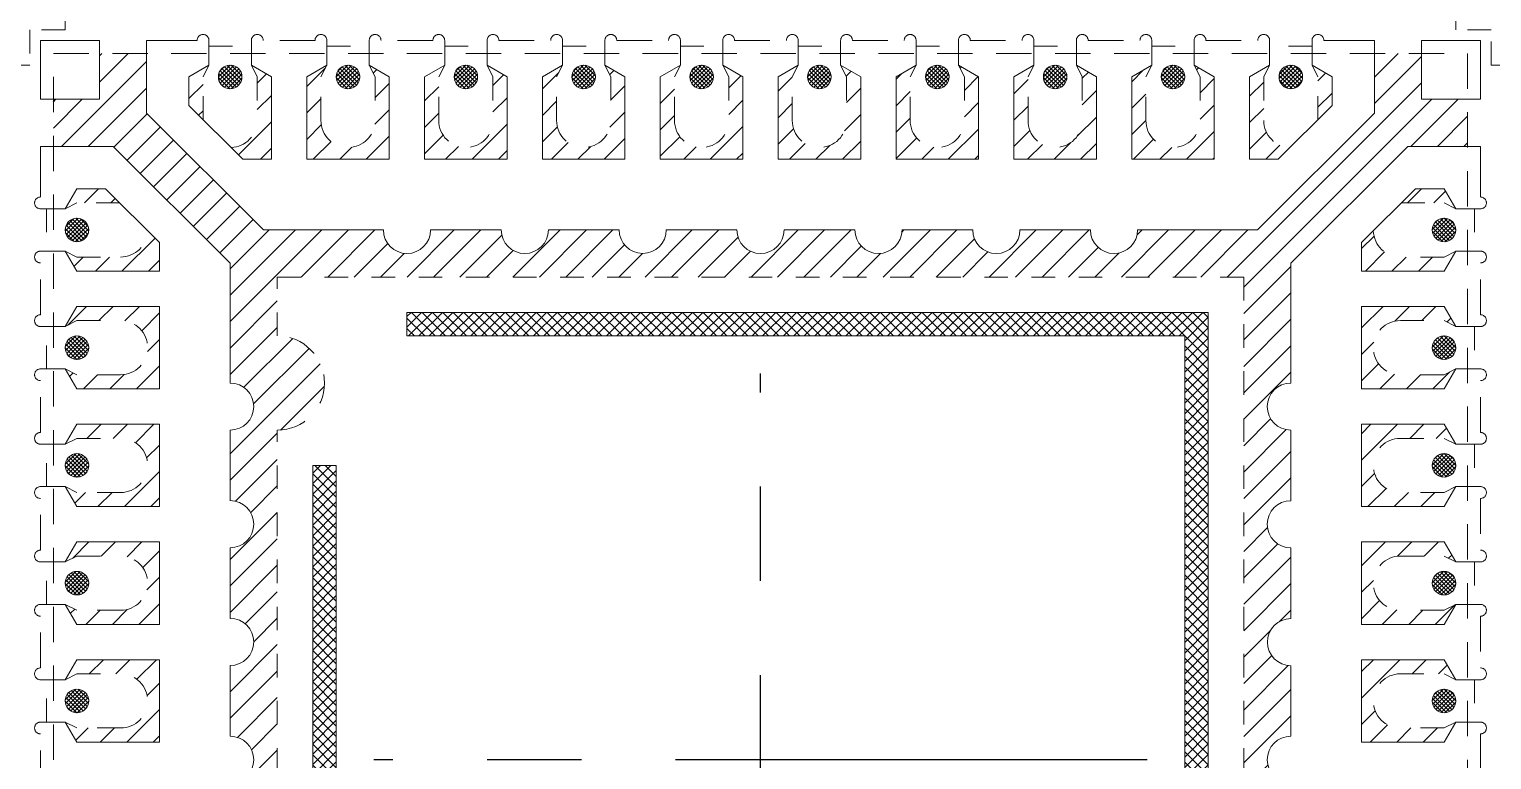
# Model space of a CAD drawing. Header units: millimetres. Extents: x 586 to 984, y 385 to 645.
# Drawn here: x 667.08 to 673.28, y 540.94 to 544.04 of the extents above; entities that cross this region are included whole.
import ezdxf

# ---------------------------------------------------------------- set-up
doc = ezdxf.new("R2010")
doc.units = ezdxf.units.MM
for name, pattern in [('CENTER', [2, 1.25, -0.25, 0.25, -0.25]), ('DASHED', [0.75, 0.5, -0.25]), ('HIDDEN', [0.375, 0.25, -0.125])]:
    doc.linetypes.add(name, pattern=pattern)
for name, color, linetype in [('1D', 4, 'Continuous'), ('2', 7, 'Continuous'), ('2D', 4, 'Continuous'), ('center', 1, 'Continuous'), ('etch', 4, 'Continuous'), ('LFBOT', 4, 'Continuous'), ('PKG', 2, 'Continuous'), ('top ETCH', 6, 'Continuous')]:
    doc.layers.add(name, color=color, linetype=linetype)
pattern_1 = [(45, (13.052096, 3.31766), (-0.0561266, 0.0561266), [])]
pattern_2 = [(45, (-1.063589, 17.218427), (-0.008838834, 0.008838835), []), (135, (-1.063589, 17.218427), (-0.008838835, -0.008838834), [])]

# ---------------------------------------------------------------- blocks, each defined once
blk = doc.blocks.new('*U130')
at = {"layer": 'etch', "ltscale": 0.05}
h = blk.add_hatch(dxfattribs=at)
h.set_pattern_fill('ANSI31', color=256, scale=0.025, style=0)
h.set_pattern_definition(pattern_1)
h.paths.add_polyline_path([(-3, 2.805), (-2.805, 2.805), (-2.805, 3), (-2.605, 3), (-2.605, 2.7464), (-2.1086, 2.25), (-1.6, 2.25, 1), (-1.4, 2.25), (-1.1, 2.25, 1), (-0.9, 2.25), (-0.5996, 2.25, 0.996506), (-0.3997, 2.25), (-0.1, 2.25, 1), (0.1, 2.25), (0.4004, 2.25, 1), (0.6003, 2.25), (0.9004, 2.25, 1), (1.1003, 2.25), (1.4, 2.25, 1), (1.6, 2.25), (2.1086, 2.25), (2.605, 2.7464), (2.605, 3), (2.805, 3), (2.805, 2.805), (3, 2.805), (3, 2.605), (2.7464, 2.605), (2.25, 2.1086), (2.25, 1.6, 1), (2.25, 1.4), (2.25, 1.1, 1), (2.25, 0.9), (2.25, 0.5996, 0.996506), (2.25, 0.3996), (2.25, 0.1, 1), (2.25, -0.1), (2.25, -0.4004, 1), (2.25, -0.6004), (2.25, -0.9004, 1), (2.25, -1.1004), (2.25, -1.4, 1), (2.25, -1.6), (2.25, -2.1086), (2.7464, -2.605), (3, -2.605), (3, -2.805), (2.805, -2.805), (2.805, -3), (2.605, -3), (2.605, -2.7464), (2.1086, -2.25), (1.6, -2.25, 1), (1.4, -2.25), (1.1, -2.25, 1), (0.9, -2.25), (0.5996, -2.25, 0.996506), (0.3996, -2.25), (0.1, -2.25, 1), (-0.1, -2.25), (-0.4004, -2.25, 1), (-0.6004, -2.25), (-0.9004, -2.25, 1), (-1.1004, -2.25), (-1.4, -2.25, 1), (-1.6, -2.25), (-2.1086, -2.25), (-2.605, -2.7464), (-2.605, -3), (-2.805, -3), (-2.805, -2.805), (-3, -2.805), (-3, -2.605), (-2.7464, -2.605), (-2.25, -2.1086), (-2.25, -1.6, 1), (-2.25, -1.4), (-2.25, -1.1, 1), (-2.25, -0.9), (-2.25, -0.6, 1), (-2.25, -0.3997), (-2.25, -0.1, 1), (-2.25, 0.1), (-2.25, 0.4004, 1), (-2.25, 0.6003), (-2.25, 0.9004, 1), (-2.25, 1.1003), (-2.25, 1.4, 1), (-2.25, 1.6), (-2.25, 2.1086), (-2.7464, 2.605), (-3, 2.605)])
h.paths.add_polyline_path([(-2.05, -2.05), (-2.05, 1.4, 1), (-2.05, 1.8), (-2.05, 2.05), (2.05, 2.05), (2.05, -2.05)], flags=16)
h = blk.add_hatch(dxfattribs=at)
h.set_pattern_fill('ANSI31', color=256, scale=0.025, style=0)
h.set_pattern_definition(pattern_1)
h.paths.add_polyline_path([(1.84, 2.95), (1.925, 2.9), (1.925, 2.5503), (1.9246, 2.55), (1.5753, 2.55), (1.575, 2.5503), (1.575, 2.9), (1.66, 2.95), (1.635, 2.9), (1.635, 2.715, 1), (1.865, 2.715), (1.865, 2.9)])
h.paths.add_polyline_path([(0.84, 2.95), (0.925, 2.9), (0.925, 2.5503), (0.9246, 2.55), (0.5753, 2.55), (0.575, 2.5503), (0.575, 2.9), (0.66, 2.95), (0.635, 2.9), (0.635, 2.715, 1), (0.865, 2.715), (0.865, 2.9)])
h.paths.add_polyline_path([(-0.66, 2.95), (-0.575, 2.9), (-0.575, 2.5503), (-0.5754, 2.55), (-0.9247, 2.55), (-0.925, 2.5503), (-0.925, 2.9), (-0.84, 2.95), (-0.865, 2.9), (-0.865, 2.715, 1), (-0.635, 2.715), (-0.635, 2.9)])
h.paths.add_polyline_path([(-1.66, 2.95), (-1.575, 2.9), (-1.575, 2.5503), (-1.5754, 2.55), (-1.9247, 2.55), (-1.925, 2.5503), (-1.925, 2.9), (-1.84, 2.95), (-1.865, 2.9), (-1.865, 2.715, 1), (-1.635, 2.715), (-1.635, 2.9)])
h.paths.add_polyline_path([(1.34, 2.95), (1.425, 2.9), (1.425, 2.5503), (1.4246, 2.55), (1.0753, 2.55), (1.075, 2.5503), (1.075, 2.9), (1.16, 2.95), (1.135, 2.9), (1.135, 2.715, 1), (1.365, 2.715), (1.365, 2.9)])
h.paths.add_polyline_path([(0.34, 2.95), (0.425, 2.9), (0.425, 2.5503), (0.4246, 2.55), (0.0753, 2.55), (0.075, 2.5503), (0.075, 2.9), (0.16, 2.95), (0.135, 2.9), (0.135, 2.715, 1), (0.365, 2.715), (0.365, 2.9)])
h.paths.add_polyline_path([(-0.16, 2.95), (-0.075, 2.9), (-0.075, 2.5503), (-0.0754, 2.55), (-0.4247, 2.55), (-0.425, 2.5503), (-0.425, 2.9), (-0.34, 2.95), (-0.365, 2.9), (-0.365, 2.715, 1), (-0.135, 2.715), (-0.135, 2.9)])
h.paths.add_polyline_path([(-1.16, 2.95), (-1.075, 2.9), (-1.075, 2.5503), (-1.0754, 2.55), (-1.4247, 2.55), (-1.425, 2.5503), (-1.425, 2.9), (-1.34, 2.95), (-1.365, 2.9), (-1.365, 2.715, 1), (-1.135, 2.715), (-1.135, 2.9)])
h.paths.add_polyline_path([(2.16, 2.95), (2.135, 2.9), (2.135, 2.715, 0.405326), (2.2465, 2.6001), (2.1964, 2.55), (2.0753, 2.55), (2.075, 2.5503), (2.075, 2.9)])
h.paths.add_polyline_path([(-2.16, 2.95), (-2.075, 2.9), (-2.075, 2.5503), (-2.0753, 2.55), (-2.1964, 2.55), (-2.2465, 2.6001, 0.405326), (-2.135, 2.715), (-2.135, 2.9)])
h.paths.add_polyline_path([(2.34, 2.95), (2.425, 2.9), (2.425, 2.7786), (2.365, 2.7186), (2.365, 2.9)])
h.paths.add_polyline_path([(-2.34, 2.95), (-2.365, 2.9), (-2.365, 2.7186), (-2.425, 2.7786), (-2.425, 2.9)])
h = blk.add_hatch(dxfattribs=at)
h.set_pattern_fill('ANSI31', color=256, scale=0.025, style=0)
h.set_pattern_definition(pattern_1)
h.paths.add_polyline_path([(-2.95, 1.84), (-2.9, 1.925), (-2.5503, 1.925), (-2.55, 1.9246), (-2.55, 1.5753), (-2.5503, 1.575), (-2.9, 1.575), (-2.95, 1.66), (-2.9, 1.635), (-2.715, 1.635, 1), (-2.715, 1.865), (-2.9, 1.865)])
h.paths.add_polyline_path([(-2.95, 0.84), (-2.9, 0.925), (-2.5503, 0.925), (-2.55, 0.9246), (-2.55, 0.5753), (-2.5503, 0.575), (-2.9, 0.575), (-2.95, 0.66), (-2.9, 0.635), (-2.715, 0.635, 1), (-2.715, 0.865), (-2.9, 0.865)])
h.paths.add_polyline_path([(-2.95, -0.66), (-2.9, -0.575), (-2.5503, -0.575), (-2.55, -0.5754), (-2.55, -0.9247), (-2.5503, -0.925), (-2.9, -0.925), (-2.95, -0.84), (-2.9, -0.865), (-2.715, -0.865, 1), (-2.715, -0.635), (-2.9, -0.635)])
h.paths.add_polyline_path([(-2.95, -1.66), (-2.9, -1.575), (-2.5503, -1.575), (-2.55, -1.5754), (-2.55, -1.9247), (-2.5503, -1.925), (-2.9, -1.925), (-2.95, -1.84), (-2.9, -1.865), (-2.715, -1.865, 1), (-2.715, -1.635), (-2.9, -1.635)])
h.paths.add_polyline_path([(-2.95, 1.34), (-2.9, 1.425), (-2.5503, 1.425), (-2.55, 1.4246), (-2.55, 1.0753), (-2.5503, 1.075), (-2.9, 1.075), (-2.95, 1.16), (-2.9, 1.135), (-2.715, 1.135, 1), (-2.715, 1.365), (-2.9, 1.365)])
h.paths.add_polyline_path([(-2.95, 0.34), (-2.9, 0.425), (-2.5503, 0.425), (-2.55, 0.4246), (-2.55, 0.0753), (-2.5503, 0.075), (-2.9, 0.075), (-2.95, 0.16), (-2.9, 0.135), (-2.715, 0.135, 1), (-2.715, 0.365), (-2.9, 0.365)])
h.paths.add_polyline_path([(-2.95, -0.16), (-2.9, -0.075), (-2.5503, -0.075), (-2.55, -0.0754), (-2.55, -0.4247), (-2.5503, -0.425), (-2.9, -0.425), (-2.95, -0.34), (-2.9, -0.365), (-2.715, -0.365, 1), (-2.715, -0.135), (-2.9, -0.135)])
h.paths.add_polyline_path([(-2.95, -1.16), (-2.9, -1.075), (-2.5503, -1.075), (-2.55, -1.0754), (-2.55, -1.4247), (-2.5503, -1.425), (-2.9, -1.425), (-2.95, -1.34), (-2.9, -1.365), (-2.715, -1.365, 1), (-2.715, -1.135), (-2.9, -1.135)])
h.paths.add_polyline_path([(-2.95, 2.16), (-2.9, 2.135), (-2.715, 2.135, 0.405326), (-2.6001, 2.2465), (-2.55, 2.1964), (-2.55, 2.0753), (-2.5503, 2.075), (-2.9, 2.075)])
h.paths.add_polyline_path([(-2.95, -2.16), (-2.9, -2.075), (-2.5503, -2.075), (-2.55, -2.0753), (-2.55, -2.1964), (-2.6001, -2.2465, 0.405326), (-2.715, -2.135), (-2.9, -2.135)])
h.paths.add_polyline_path([(-2.95, 2.34), (-2.9, 2.425), (-2.7786, 2.425), (-2.7186, 2.365), (-2.9, 2.365)])
h.paths.add_polyline_path([(-2.95, -2.34), (-2.9, -2.365), (-2.7186, -2.365), (-2.7786, -2.425), (-2.9, -2.425)])
h = blk.add_hatch(dxfattribs=at)
h.set_pattern_fill('ANSI31', color=256, scale=0.025, style=0)
h.set_pattern_definition(pattern_1)
h.paths.add_polyline_path([(2.95, -1.84), (2.9, -1.925), (2.5503, -1.925), (2.55, -1.9247), (2.55, -1.5754), (2.5503, -1.575), (2.9, -1.575), (2.95, -1.66), (2.9, -1.635), (2.715, -1.635, 1), (2.715, -1.865), (2.9, -1.865)])
h.paths.add_polyline_path([(2.95, -0.84), (2.9, -0.925), (2.5503, -0.925), (2.55, -0.9247), (2.55, -0.5754), (2.5503, -0.575), (2.9, -0.575), (2.95, -0.66), (2.9, -0.635), (2.715, -0.635, 1), (2.715, -0.865), (2.9, -0.865)])
h.paths.add_polyline_path([(2.95, 0.66), (2.9, 0.575), (2.5503, 0.575), (2.55, 0.5753), (2.55, 0.9246), (2.5503, 0.925), (2.9, 0.925), (2.95, 0.84), (2.9, 0.865), (2.715, 0.865, 1), (2.715, 0.635), (2.9, 0.635)])
h.paths.add_polyline_path([(2.95, 1.66), (2.9, 1.575), (2.5503, 1.575), (2.55, 1.5753), (2.55, 1.9246), (2.5503, 1.925), (2.9, 1.925), (2.95, 1.84), (2.9, 1.865), (2.715, 1.865, 1), (2.715, 1.635), (2.9, 1.635)])
h.paths.add_polyline_path([(2.95, -1.34), (2.9, -1.425), (2.5503, -1.425), (2.55, -1.4247), (2.55, -1.0754), (2.5503, -1.075), (2.9, -1.075), (2.95, -1.16), (2.9, -1.135), (2.715, -1.135, 1), (2.715, -1.365), (2.9, -1.365)])
h.paths.add_polyline_path([(2.95, -0.34), (2.9, -0.425), (2.5503, -0.425), (2.55, -0.4247), (2.55, -0.0754), (2.5503, -0.075), (2.9, -0.075), (2.95, -0.16), (2.9, -0.135), (2.715, -0.135, 1), (2.715, -0.365), (2.9, -0.365)])
h.paths.add_polyline_path([(2.95, 0.16), (2.9, 0.075), (2.5503, 0.075), (2.55, 0.0753), (2.55, 0.4246), (2.5503, 0.425), (2.9, 0.425), (2.95, 0.34), (2.9, 0.365), (2.715, 0.365, 1), (2.715, 0.135), (2.9, 0.135)])
h.paths.add_polyline_path([(2.95, 1.16), (2.9, 1.075), (2.5503, 1.075), (2.55, 1.0753), (2.55, 1.4246), (2.5503, 1.425), (2.9, 1.425), (2.95, 1.34), (2.9, 1.365), (2.715, 1.365, 1), (2.715, 1.135), (2.9, 1.135)])
h.paths.add_polyline_path([(2.95, -2.16), (2.9, -2.135), (2.715, -2.135, 0.405326), (2.6001, -2.2465), (2.55, -2.1964), (2.55, -2.0753), (2.5503, -2.075), (2.9, -2.075)])
h.paths.add_polyline_path([(2.95, 2.16), (2.9, 2.075), (2.5503, 2.075), (2.55, 2.0753), (2.55, 2.1964), (2.6001, 2.2465, 0.405326), (2.715, 2.135), (2.9, 2.135)])
h.paths.add_polyline_path([(2.95, -2.34), (2.9, -2.425), (2.7786, -2.425), (2.7186, -2.365), (2.9, -2.365)])
h.paths.add_polyline_path([(2.95, 2.34), (2.9, 2.365), (2.7186, 2.365), (2.7786, 2.425), (2.9, 2.425)])
at = {"layer": 'top ETCH'}
h = blk.add_hatch(dxfattribs=at)
h.set_pattern_fill('ANSI37', color=256, scale=0.1, angle=360, style=0)
h.set_pattern_definition(pattern_2)
h.paths.add_polyline_path([(-2.25, 2.85, 1), (-2.25, 2.95, 1)])
h = blk.add_hatch(dxfattribs=at)
h.set_pattern_fill('ANSI37', color=256, scale=0.1, angle=360, style=0)
h.set_pattern_definition([(45, (-0.563589, 17.218427), (-0.008838834, 0.008838835), []), (135, (-0.563589, 17.218427), (-0.008838835, -0.008838834), [])])
h.paths.add_polyline_path([(-1.75, 2.85, 1), (-1.75, 2.95, 1)])
h = blk.add_hatch(dxfattribs=at)
h.set_pattern_fill('ANSI37', color=256, scale=0.1, angle=360, style=0)
h.set_pattern_definition([(45, (-0.063589, 17.218427), (-0.008838834, 0.008838835), []), (135, (-0.063589, 17.218427), (-0.008838835, -0.008838834), [])])
h.paths.add_polyline_path([(-1.25, 2.85, 1), (-1.25, 2.95, 1)])
h = blk.add_hatch(dxfattribs=at)
h.set_pattern_fill('ANSI37', color=256, scale=0.1, angle=360, style=0)
h.set_pattern_definition([(45, (0.436411, 17.218427), (-0.008838834, 0.008838835), []), (135, (0.436411, 17.218427), (-0.008838835, -0.008838834), [])])
h.paths.add_polyline_path([(-0.75, 2.85, 1), (-0.75, 2.95, 1)])
h = blk.add_hatch(dxfattribs=at)
h.set_pattern_fill('ANSI37', color=256, scale=0.1, angle=360, style=0)
h.set_pattern_definition([(45, (0.936411, 17.218427), (-0.008838834, 0.008838835), []), (135, (0.936411, 17.218427), (-0.008838835, -0.008838834), [])])
h.paths.add_polyline_path([(-0.25, 2.85, 1), (-0.25, 2.95, 1)])
h = blk.add_hatch(dxfattribs=at)
h.set_pattern_fill('ANSI37', color=256, scale=0.1, angle=360, style=0)
h.set_pattern_definition([(45, (1.436411, 17.218427), (-0.008838834, 0.008838835), []), (135, (1.436411, 17.218427), (-0.008838835, -0.008838834), [])])
h.paths.add_polyline_path([(0.25, 2.85, 1), (0.25, 2.95, 1)])
h = blk.add_hatch(dxfattribs=at)
h.set_pattern_fill('ANSI37', color=256, scale=0.1, angle=360, style=0)
h.set_pattern_definition([(45, (1.936411, 17.218427), (-0.008838834, 0.008838835), []), (135, (1.936411, 17.218427), (-0.008838835, -0.008838834), [])])
h.paths.add_polyline_path([(0.75, 2.85, 1), (0.75, 2.95, 1)])
h = blk.add_hatch(dxfattribs=at)
h.set_pattern_fill('ANSI37', color=256, scale=0.1, angle=360, style=0)
h.set_pattern_definition([(45, (2.436411, 17.218427), (-0.008838834, 0.008838835), []), (135, (2.436411, 17.218427), (-0.008838835, -0.008838834), [])])
h.paths.add_polyline_path([(1.25, 2.85, 1), (1.25, 2.95, 1)])
h = blk.add_hatch(dxfattribs=at)
h.set_pattern_fill('ANSI37', color=256, scale=0.1, angle=360, style=0)
h.set_pattern_definition([(45, (2.936411, 17.218427), (-0.008838834, 0.008838835), []), (135, (2.936411, 17.218427), (-0.008838835, -0.008838834), [])])
h.paths.add_polyline_path([(1.75, 2.85, 1), (1.75, 2.95, 1)])
h = blk.add_hatch(dxfattribs=at)
h.set_pattern_fill('ANSI37', color=256, scale=0.1, angle=180, style=0)
h.set_pattern_definition(pattern_2)
h.paths.add_polyline_path([(2.25, 2.85, -1), (2.25, 2.95, -1)])
h = blk.add_hatch(dxfattribs=at)
h.set_pattern_fill('ANSI37', color=256, scale=0.1, angle=270, style=0)
h.set_pattern_definition([(135, (-17.218427, -1.063589), (-0.008838835, -0.008838834), []), (225, (-17.218427, -1.063589), (0.008838834, -0.008838835), [])])
h.paths.add_polyline_path([(-2.85, 2.25, -1), (-2.95, 2.25, -1)])
h = blk.add_hatch(dxfattribs=at)
h.set_pattern_fill('ANSI37', color=256, scale=0.1, angle=270, style=0)
h.set_pattern_definition([(315, (17.218427, 1.063589), (0.008838835, 0.008838834), []), (45, (17.218427, 1.063589), (-0.008838834, 0.008838835), [])])
h.paths.add_polyline_path([(2.85, 2.25, 1), (2.95, 2.25, 1)])
h = blk.add_hatch(dxfattribs=at)
h.set_pattern_fill('ANSI37', color=256, scale=0.25, angle=90, style=0)
h.set_pattern_definition([(135, (-17.218427, -0.772668), (-0.022097087, -0.022097087), []), (225, (-17.218427, -0.772668), (0.022097087, -0.022097087), [])])
h.paths.add_polyline_path([(-1.9, -1.9), (-1.9, 1.2502), (-1.8, 1.2502), (-1.8, -1.8), (1.8, -1.8), (1.8, 1.8), (-1.5, 1.8), (-1.5, 1.9), (1.9, 1.9), (1.9, -1.9)])
h = blk.add_hatch(dxfattribs=at)
h.set_pattern_fill('ANSI37', color=256, scale=0.1, angle=90, style=0)
h.set_pattern_definition([(135, (-17.218427, 2.936411), (-0.008838835, -0.008838834), []), (225, (-17.218427, 2.936411), (0.008838834, -0.008838835), [])])
h.paths.add_polyline_path([(-2.85, 1.75, 1), (-2.95, 1.75, 1)])
h = blk.add_hatch(dxfattribs=at)
h.set_pattern_fill('ANSI37', color=256, scale=0.1, angle=270, style=0)
h.set_pattern_definition([(315, (17.218427, 0.563589), (0.008838835, 0.008838834), []), (45, (17.218427, 0.563589), (-0.008838834, 0.008838835), [])])
h.paths.add_polyline_path([(2.85, 1.75, 1), (2.95, 1.75, 1)])
h = blk.add_hatch(dxfattribs=at)
h.set_pattern_fill('ANSI37', color=256, scale=0.1, angle=90, style=0)
h.set_pattern_definition([(135, (-17.218427, 2.436411), (-0.008838835, -0.008838834), []), (225, (-17.218427, 2.436411), (0.008838834, -0.008838835), [])])
h.paths.add_polyline_path([(-2.85, 1.25, 1), (-2.95, 1.25, 1)])
h = blk.add_hatch(dxfattribs=at)
h.set_pattern_fill('ANSI37', color=256, scale=0.1, angle=270, style=0)
h.set_pattern_definition([(315, (17.218427, 0.063589), (0.008838835, 0.008838834), []), (45, (17.218427, 0.063589), (-0.008838834, 0.008838835), [])])
h.paths.add_polyline_path([(2.85, 1.25, 1), (2.95, 1.25, 1)])
h = blk.add_hatch(dxfattribs=at)
h.set_pattern_fill('ANSI37', color=256, scale=0.1, angle=90, style=0)
h.set_pattern_definition([(135, (-17.218427, 1.936411), (-0.008838835, -0.008838834), []), (225, (-17.218427, 1.936411), (0.008838834, -0.008838835), [])])
h.paths.add_polyline_path([(-2.85, 0.75, 1), (-2.95, 0.75, 1)])
h = blk.add_hatch(dxfattribs=at)
h.set_pattern_fill('ANSI37', color=256, scale=0.1, angle=270, style=0)
h.set_pattern_definition([(315, (17.218427, -0.436411), (0.008838835, 0.008838834), []), (45, (17.218427, -0.436411), (-0.008838834, 0.008838835), [])])
h.paths.add_polyline_path([(2.85, 0.75, 1), (2.95, 0.75, 1)])
h = blk.add_hatch(dxfattribs=at)
h.set_pattern_fill('ANSI37', color=256, scale=0.1, angle=90, style=0)
h.set_pattern_definition([(135, (-17.218427, 1.436411), (-0.008838835, -0.008838834), []), (225, (-17.218427, 1.436411), (0.008838834, -0.008838835), [])])
h.paths.add_polyline_path([(-2.85, 0.25, 1), (-2.95, 0.25, 1)])
h = blk.add_hatch(dxfattribs=at)
h.set_pattern_fill('ANSI37', color=256, scale=0.1, angle=270, style=0)
h.set_pattern_definition([(315, (17.218427, -0.936411), (0.008838835, 0.008838834), []), (45, (17.218427, -0.936411), (-0.008838834, 0.008838835), [])])
h.paths.add_polyline_path([(2.85, 0.25, 1), (2.95, 0.25, 1)])
at = {"color": 7, "linetype": 'DASHED', "lineweight": 0, "ltscale": 0.3}
for p, q in [((-3.055, 2.805, 0.0387), (-3.055, 3.055, 0.0387)), ((-1.89, 3.055, 0.0387), (-2.11, 3.055, 0.0387)), ((-1.39, 3.055, 0.0387), (-1.61, 3.055, 0.0387)), ((-1.11, 3.055, 0.0387), (-0.89, 3.055, 0.0387)), ((-0.61, 3.055, 0.0387), (-0.39, 3.055, 0.0387)), ((-0.11, 3.055, 0.0387), (0.11, 3.055, 0.0387)), ((0.39, 3.055, 0.0387), (0.61, 3.055, 0.0387)), ((0.89, 3.055, 0.0387), (1.11, 3.055, 0.0387)), ((1.39, 3.055, 0.0387), (1.61, 3.055, 0.0387)), ((1.89, 3.055, 0.0387), (2.1096, 3.055, 0.0387)), ((2.805, 3.055, 0.0387), (3.055, 3.055, 0.0387)), ((3.055, 3.055, 0.0387), (3.055, 2.805, 0.0387)), ((3.055, 1.89, 0.0387), (3.055, 2.11, 0.0387)), ((-3.055, 1.89, 0.0387), (-3.055, 2.1096, 0.0387)), ((-3.055, 1.39, 0.0387), (-3.055, 1.61, 0.0387)), ((3.055, 1.39, 0.0387), (3.055, 1.61, 0.0387)), ((-3.055, 0.89, 0.0387), (-3.055, 1.11, 0.0387)), ((3.055, 1.11, 0.0387), (3.055, 0.89, 0.0387)), ((-3.055, 0.39, 0.0387), (-3.055, 0.61, 0.0387)), ((3.055, 0.61, 0.0387), (3.055, 0.39, 0.0387)), ((-3.055, -0.11, 0.0387), (-3.055, 0.11, 0.0387)), ((3.055, 0.11, 0.0387), (3.055, -0.11, 0.0387))]:
    blk.add_line(p, q, dxfattribs=at)
at = {"color": 7, "linetype": 'Continuous', "lineweight": 0}
for p, q in [((-2.805, 3.055, 0.0387), (-2.805, 2.805, 0.0387)), ((-2.605, 3.055, 0.0387), (-2.605, 2.7464, 0.0387)), ((2.605, 3.055, 0.0387), (2.605, 2.7464, 0.0387)), ((-2.805, 2.805, 0.0387), (-3.055, 2.805, 0.0387)), ((-2.605, 2.7464, 0.0387), (-2.1086, 2.25, 0.0387)), ((-2.425, 2.7786, 0.0387), (-2.1964, 2.55, 0.0387)), ((2.605, 2.7464, 0.0387), (2.1086, 2.25, 0.0387)), ((2.425, 2.7786, 0.0387), (2.1964, 2.55, 0.0387)), ((-3.055, 2.605, 0.0387), (-2.7464, 2.605, 0.0387)), ((-2.7464, 2.605, 0.0387), (-2.25, 2.1086, 0.0387)), ((2.7464, 2.605, 0.0387), (2.25, 2.1086, 0.0387)), ((3.055, 2.605, 0.0387), (2.7464, 2.605, 0.0387)), ((-2.7786, 2.425, 0.0387), (-2.55, 2.1964, 0.0387)), ((2.7786, 2.425, 0.0387), (2.55, 2.1964, 0.0387))]:
    blk.add_line(p, q, dxfattribs=at)
at = {"color": 7, "linetype": 'Continuous', "lineweight": 0, "ltscale": 0.3}
for p, q in [((-2.34, 2.95, 0.0387), (-2.425, 2.9, 0.0387)), ((-2.16, 2.95, 0.0387), (-2.075, 2.9, 0.0387)), ((-1.84, 2.95, 0.0387), (-1.925, 2.9, 0.0387)), ((-1.66, 2.95, 0.0387), (-1.575, 2.9, 0.0387)), ((-1.34, 2.95, 0.0387), (-1.425, 2.9, 0.0387)), ((-1.16, 2.95, 0.0387), (-1.075, 2.9, 0.0387)), ((-0.84, 2.95, 0.0387), (-0.925, 2.9, 0.0387)), ((-0.66, 2.95, 0.0387), (-0.575, 2.9, 0.0387)), ((-0.34, 2.95, 0.0387), (-0.425, 2.9, 0.0387)), ((-0.16, 2.95, 0.0387), (-0.075, 2.9, 0.0387)), ((0.16, 2.95, 0.0387), (0.075, 2.9, 0.0387)), ((0.34, 2.95, 0.0387), (0.425, 2.9, 0.0387)), ((0.66, 2.95, 0.0387), (0.575, 2.9, 0.0387)), ((0.84, 2.95, 0.0387), (0.925, 2.9, 0.0387)), ((1.16, 2.95, 0.0387), (1.075, 2.9, 0.0387)), ((1.34, 2.95, 0.0387), (1.425, 2.9, 0.0387)), ((1.66, 2.95, 0.0387), (1.575, 2.9, 0.0387)), ((1.84, 2.95, 0.0387), (1.925, 2.9, 0.0387)), ((2.16, 2.95, 0.0387), (2.075, 2.9, 0.0387)), ((2.34, 2.95, 0.0387), (2.425, 2.9, 0.0387)), ((-2.425, 2.9, 0.0387), (-2.425, 2.7786, 0.0387)), ((-2.075, 2.9, 0.0387), (-2.075, 2.5503, 0.0387)), ((-1.925, 2.9, 0.0387), (-1.925, 2.5503, 0.0387)), ((-1.575, 2.9, 0.0387), (-1.575, 2.5503, 0.0387)), ((-1.425, 2.9, 0.0387), (-1.425, 2.5503, 0.0387)), ((-1.075, 2.9, 0.0387), (-1.075, 2.5503, 0.0387)), ((-0.925, 2.9, 0.0387), (-0.925, 2.5503, 0.0387)), ((-0.575, 2.9, 0.0387), (-0.575, 2.5503, 0.0387)), ((-0.425, 2.9, 0.0387), (-0.425, 2.5503, 0.0387)), ((-0.075, 2.9, 0.0387), (-0.075, 2.5503, 0.0387)), ((0.075, 2.9, 0.0387), (0.075, 2.5503, 0.0387)), ((0.425, 2.9, 0.0387), (0.425, 2.5503, 0.0387)), ((0.575, 2.9, 0.0387), (0.575, 2.5503, 0.0387)), ((0.925, 2.9, 0.0387), (0.925, 2.5503, 0.0387)), ((1.075, 2.9, 0.0387), (1.075, 2.5503, 0.0387)), ((1.425, 2.9, 0.0387), (1.425, 2.5503, 0.0387)), ((1.575, 2.9, 0.0387), (1.575, 2.5503, 0.0387)), ((1.925, 2.9, 0.0387), (1.925, 2.5503, 0.0387)), ((2.075, 2.9, 0.0387), (2.075, 2.5503, 0.0387)), ((2.425, 2.9, 0.0387), (2.425, 2.7786, 0.0387)), ((-2.0753, 2.55, 0.0387), (-2.1964, 2.55, 0.0387)), ((-2.075, 2.5503, 0.0387), (-2.0753, 2.55, 0.0387)), ((-1.925, 2.5503, 0.0387), (-1.9247, 2.55, 0.0387)), ((-1.5754, 2.55, 0.0387), (-1.9247, 2.55, 0.0387)), ((-1.575, 2.5503, 0.0387), (-1.5754, 2.55, 0.0387)), ((-1.425, 2.5503, 0.0387), (-1.4247, 2.55, 0.0387)), ((-1.0754, 2.55, 0.0387), (-1.4247, 2.55, 0.0387)), ((-1.075, 2.5503, 0.0387), (-1.0754, 2.55, 0.0387)), ((-0.925, 2.5503, 0.0387), (-0.9247, 2.55, 0.0387)), ((-0.5754, 2.55, 0.0387), (-0.9247, 2.55, 0.0387)), ((-0.575, 2.5503, 0.0387), (-0.5754, 2.55, 0.0387)), ((-0.425, 2.5503, 0.0387), (-0.4247, 2.55, 0.0387)), ((-0.0754, 2.55, 0.0387), (-0.4247, 2.55, 0.0387)), ((-0.075, 2.5503, 0.0387), (-0.0754, 2.55, 0.0387)), ((0.075, 2.5503, 0.0387), (0.0753, 2.55, 0.0387)), ((0.4246, 2.55, 0.0387), (0.0753, 2.55, 0.0387)), ((0.425, 2.5503, 0.0387), (0.4246, 2.55, 0.0387)), ((0.575, 2.5503, 0.0387), (0.5753, 2.55, 0.0387)), ((0.9246, 2.55, 0.0387), (0.5753, 2.55, 0.0387)), ((0.925, 2.5503, 0.0387), (0.9246, 2.55, 0.0387)), ((1.075, 2.5503, 0.0387), (1.0753, 2.55, 0.0387)), ((1.4246, 2.55, 0.0387), (1.0753, 2.55, 0.0387)), ((1.425, 2.5503, 0.0387), (1.4246, 2.55, 0.0387)), ((1.575, 2.5503, 0.0387), (1.5753, 2.55, 0.0387)), ((1.9246, 2.55, 0.0387), (1.5753, 2.55, 0.0387)), ((1.925, 2.5503, 0.0387), (1.9246, 2.55, 0.0387)), ((2.075, 2.5503, 0.0387), (2.0753, 2.55, 0.0387)), ((2.0753, 2.55, 0.0387), (2.1964, 2.55, 0.0387)), ((-2.95, 2.34, 0.0387), (-2.9, 2.425, 0.0387)), ((-2.9, 2.425, 0.0387), (-2.7786, 2.425, 0.0387)), ((2.9, 2.425, 0.0387), (2.7786, 2.425, 0.0387)), ((2.95, 2.34, 0.0387), (2.9, 2.425, 0.0387)), ((-2.55, 2.0753, 0.0387), (-2.55, 2.1964, 0.0387)), ((2.55, 2.0753, 0.0387), (2.55, 2.1964, 0.0387)), ((-2.95, 2.16, 0.0387), (-2.9, 2.075, 0.0387)), ((2.95, 2.16, 0.0387), (2.9, 2.075, 0.0387)), ((-2.9, 2.075, 0.0387), (-2.5503, 2.075, 0.0387)), ((-2.5503, 2.075, 0.0387), (-2.55, 2.0753, 0.0387)), ((2.5503, 2.075, 0.0387), (2.55, 2.0753, 0.0387)), ((2.9, 2.075, 0.0387), (2.5503, 2.075, 0.0387)), ((-2.95, 1.84, 0.0387), (-2.9, 1.925, 0.0387)), ((-2.9, 1.925, 0.0387), (-2.5503, 1.925, 0.0387)), ((-2.5503, 1.925, 0.0387), (-2.55, 1.9246, 0.0387)), ((-2.55, 1.9246, 0.0387), (-2.55, 1.5753, 0.0387)), ((2.5503, 1.925, 0.0387), (2.55, 1.9246, 0.0387)), ((2.55, 1.5753, 0.0387), (2.55, 1.9246, 0.0387)), ((2.9, 1.925, 0.0387), (2.5503, 1.925, 0.0387)), ((2.95, 1.84, 0.0387), (2.9, 1.925, 0.0387)), ((-1.5, 1.9, 0.0387), (-1.5, 1.8, 0.0387)), ((-2.95, 1.66, 0.0387), (-2.9, 1.575, 0.0387)), ((2.95, 1.66, 0.0387), (2.9, 1.575, 0.0387)), ((-2.9, 1.575, 0.0387), (-2.5503, 1.575, 0.0387)), ((-2.5503, 1.575, 0.0387), (-2.55, 1.5753, 0.0387)), ((2.5503, 1.575, 0.0387), (2.55, 1.5753, 0.0387)), ((2.9, 1.575, 0.0387), (2.5503, 1.575, 0.0387)), ((-2.95, 1.34, 0.0387), (-2.9, 1.425, 0.0387)), ((-2.9, 1.425, 0.0387), (-2.5503, 1.425, 0.0387)), ((-2.5503, 1.425, 0.0387), (-2.55, 1.4246, 0.0387)), ((-2.55, 1.4246, 0.0387), (-2.55, 1.0753, 0.0387)), ((2.5503, 1.425, 0.0387), (2.55, 1.4246, 0.0387)), ((2.55, 1.0753, 0.0387), (2.55, 1.4246, 0.0387)), ((2.9, 1.425, 0.0387), (2.5503, 1.425, 0.0387)), ((2.95, 1.34, 0.0387), (2.9, 1.425, 0.0387)), ((-1.9, 1.2502, 0.0387), (-1.8, 1.2502, 0.0387)), ((-2.95, 1.16, 0.0387), (-2.9, 1.075, 0.0387)), ((2.95, 1.16, 0.0387), (2.9, 1.075, 0.0387)), ((-2.9, 1.075, 0.0387), (-2.5503, 1.075, 0.0387)), ((-2.5503, 1.075, 0.0387), (-2.55, 1.0753, 0.0387)), ((2.5503, 1.075, 0.0387), (2.55, 1.0753, 0.0387)), ((2.9, 1.075, 0.0387), (2.5503, 1.075, 0.0387)), ((-2.95, 0.84, 0.0387), (-2.9, 0.925, 0.0387)), ((-2.9, 0.925, 0.0387), (-2.5503, 0.925, 0.0387)), ((-2.5503, 0.925, 0.0387), (-2.55, 0.9246, 0.0387)), ((-2.55, 0.9246, 0.0387), (-2.55, 0.5753, 0.0387)), ((2.5503, 0.925, 0.0387), (2.55, 0.9246, 0.0387)), ((2.55, 0.5753, 0.0387), (2.55, 0.9246, 0.0387)), ((2.9, 0.925, 0.0387), (2.5503, 0.925, 0.0387)), ((2.95, 0.84, 0.0387), (2.9, 0.925, 0.0387)), ((-2.95, 0.66, 0.0387), (-2.9, 0.575, 0.0387)), ((2.95, 0.66, 0.0387), (2.9, 0.575, 0.0387)), ((-2.9, 0.575, 0.0387), (-2.5503, 0.575, 0.0387)), ((-2.5503, 0.575, 0.0387), (-2.55, 0.5753, 0.0387)), ((2.5503, 0.575, 0.0387), (2.55, 0.5753, 0.0387)), ((2.9, 0.575, 0.0387), (2.5503, 0.575, 0.0387)), ((-2.95, 0.34, 0.0387), (-2.9, 0.425, 0.0387)), ((-2.9, 0.425, 0.0387), (-2.5503, 0.425, 0.0387)), ((-2.5503, 0.425, 0.0387), (-2.55, 0.4246, 0.0387)), ((-2.55, 0.4246, 0.0387), (-2.55, 0.0753, 0.0387)), ((2.5503, 0.425, 0.0387), (2.55, 0.4246, 0.0387)), ((2.55, 0.0753, 0.0387), (2.55, 0.4246, 0.0387)), ((2.9, 0.425, 0.0387), (2.5503, 0.425, 0.0387)), ((2.95, 0.34, 0.0387), (2.9, 0.425, 0.0387)), ((-2.95, 0.16, 0.0387), (-2.9, 0.075, 0.0387)), ((2.95, 0.16, 0.0387), (2.9, 0.075, 0.0387)), ((-2.9, 0.075, 0.0387), (-2.5503, 0.075, 0.0387)), ((-2.5503, 0.075, 0.0387), (-2.55, 0.0753, 0.0387)), ((2.5503, 0.075, 0.0387), (2.55, 0.0753, 0.0387)), ((2.9, 0.075, 0.0387), (2.5503, 0.075, 0.0387))]:
    blk.add_line(p, q, dxfattribs=at)
at = {"color": 7, "linetype": 'Continuous', "lineweight": 0, "ltscale": 100}
for p, q in [((-2.1086, 2.25, 0.0387), (-1.6, 2.25, 0.0387)), ((-1.4, 2.25, 0.0387), (-1.1, 2.25, 0.0387)), ((-0.9, 2.25, 0.0387), (-0.5996, 2.25, 0.0387)), ((-0.3997, 2.25, 0.0387), (-0.1, 2.25, 0.0387)), ((0.1, 2.25, 0.0387), (0.4004, 2.25, 0.0387)), ((0.6003, 2.25, 0.0387), (0.9004, 2.25, 0.0387)), ((1.1003, 2.25, 0.0387), (1.4, 2.25, 0.0387)), ((1.6, 2.25, 0.0387), (2.1086, 2.25, 0.0387)), ((-2.25, 1.6, 0.0387), (-2.25, 2.1086, 0.0387)), ((2.25, 2.1086, 0.0387), (2.25, 1.6, 0.0387)), ((-2.25, 1.1003, 0.0387), (-2.25, 1.4, 0.0387)), ((2.25, 1.4, 0.0387), (2.25, 1.1, 0.0387)), ((-2.25, 0.6003, 0.0387), (-2.25, 0.9004, 0.0387)), ((2.25, 0.9, 0.0387), (2.25, 0.5996, 0.0387)), ((-2.25, 0.1, 0.0387), (-2.25, 0.4004, 0.0387)), ((2.25, 0.3996, 0.0387), (2.25, 0.1, 0.0387))]:
    blk.add_line(p, q, dxfattribs=at)
at = {"color": 7, "linetype": 'Continuous', "lineweight": 0, "ltscale": 0.3, "elevation": 0.0387}
for points in [[(-1.5, 1.9), (1.9, 1.9), (1.9, -1.9), (-1.9, -1.9), (-1.9, 1.2502)], [(-1.5, 1.8), (1.8, 1.8), (1.8, -1.8), (-1.8, -1.8), (-1.8, 1.2502)]]:
    blk.add_lwpolyline(points, dxfattribs=at)
at = {"color": 7, "linetype": 'Continuous', "lineweight": 0, "ltscale": 0.3}
for centre in [(-2.25, 2.9, 0.0387), (-1.75, 2.9, 0.0387), (-1.25, 2.9, 0.0387), (-0.75, 2.9, 0.0387), (-0.25, 2.9, 0.0387), (0.25, 2.9, 0.0387), (0.75, 2.9, 0.0387), (1.25, 2.9, 0.0387), (1.75, 2.9, 0.0387), (2.25, 2.9, 0.0387), (-2.9, 2.25, 0.0387), (2.9, 2.25, 0.0387), (-2.9, 1.75, 0.0387), (2.9, 1.75, 0.0387), (-2.9, 1.25, 0.0387), (2.9, 1.25, 0.0387), (-2.9, 0.75, 0.0387), (2.9, 0.75, 0.0387), (-2.9, 0.25, 0.0387), (2.9, 0.25, 0.0387)]:
    blk.add_circle(centre, 0.05, dxfattribs=at)
at = {"color": 7, "linetype": 'DASHED', "lineweight": 0, "ltscale": 0.3}
for centre, start, end in [((-2.365, 3.055, 0.0387), 0, 180), ((-2.135, 3.055, 0.0387), 0, 180), ((-1.865, 3.055, 0.0387), 0, 180), ((-1.635, 3.055, 0.0387), 0, 180), ((-1.365, 3.055, 0.0387), 0, 180), ((-1.135, 3.055, 0.0387), 0, 180), ((-0.865, 3.055, 0.0387), 0, 180), ((-0.635, 3.055, 0.0387), 0, 180), ((-0.365, 3.055, 0.0387), 0, 180), ((-0.135, 3.055, 0.0387), 0, 180), ((0.135, 3.055, 0.0387), 0, 180), ((0.365, 3.055, 0.0387), 0, 180), ((0.635, 3.055, 0.0387), 0, 180), ((0.865, 3.055, 0.0387), 0, 180), ((1.135, 3.055, 0.0387), 0, 180), ((1.365, 3.055, 0.0387), 0, 180), ((1.635, 3.055, 0.0387), 0, 180), ((1.865, 3.055, 0.0387), 0, 180), ((2.135, 3.055, 0.0387), 0, 180), ((2.365, 3.055, 0.0387), 0, 180), ((-3.055, 2.365, 0.0387), 90, 270), ((3.055, 2.365, 0.0387), 270, 90), ((-3.055, 2.135, 0.0387), 90, 270), ((3.055, 2.135, 0.0387), 270, 90), ((-3.055, 1.865, 0.0387), 90, 270), ((3.055, 1.865, 0.0387), 270, 90), ((-3.055, 1.635, 0.0387), 90, 270), ((3.055, 1.635, 0.0387), 270, 90), ((-3.055, 1.365, 0.0387), 90, 270), ((3.055, 1.365, 0.0387), 270, 90), ((-3.055, 1.135, 0.0387), 90, 270), ((3.055, 1.135, 0.0387), 270, 90), ((-3.055, 0.865, 0.0387), 90, 270), ((3.055, 0.865, 0.0387), 270, 90), ((-3.055, 0.635, 0.0387), 90, 270), ((3.055, 0.635, 0.0387), 270, 90), ((-3.055, 0.365, 0.0387), 90, 270), ((3.055, 0.365, 0.0387), 270, 90), ((-3.055, 0.135, 0.0387), 90, 270), ((3.055, 0.135, 0.0387), 270, 90)]:
    blk.add_arc(centre, 0.025, start, end, dxfattribs=at)
at = {"color": 7, "linetype": 'Continuous', "lineweight": 0, "ltscale": 100}
for centre, start, end in [((-1.5, 2.25, 0.0387), 180, 0), ((-1, 2.25, 0.0387), 180, 0), ((-0.4996, 2.2504, 0.0387), 180, 0), ((0, 2.25, 0.0387), 180, 0), ((0.5004, 2.25, 0.0387), 180, 0), ((1.0004, 2.25, 0.0387), 180, 0), ((1.5, 2.25, 0.0387), 180, 0), ((-2.25, 1.5, 0.0387), 270, 90), ((2.25, 1.5, 0.0387), 90, 270), ((-2.25, 1.0004, 0.0387), 270, 90), ((2.25, 1, 0.0387), 90, 270), ((-2.25, 0.5004, 0.0387), 270, 90), ((2.2504, 0.4996, 0.0387), 90, 270), ((-2.25, 0, 0.0387), 270, 90), ((2.25, 0, 0.0387), 90, 270)]:
    blk.add_arc(centre, 0.1, start, end, dxfattribs=at)
at = {"layer": '2', "color": 7, "lineweight": 0}
for p, q in [((-3.055, 3.055, 0.0387), (-2.805, 3.055, 0.0387)), ((-3.055, 2.805, 0.0387), (-3.055, 3.055, 0.0387)), ((-2.3898, 3.055, 0.0387), (-2.605, 3.055, 0.0387)), ((-2.34, 2.95, 0.0387), (-2.34, 3.055, 0.0387)), ((-2.16, 2.95, 0.0387), (-2.16, 3.055, 0.0387)), ((-1.84, 2.95, 0.0387), (-1.84, 3.055, 0.0387)), ((-1.66, 2.95, 0.0387), (-1.66, 3.055, 0.0387)), ((-1.34, 2.95, 0.0387), (-1.34, 3.055, 0.0387)), ((-1.16, 2.95, 0.0387), (-1.16, 3.055, 0.0387)), ((-0.84, 2.95, 0.0387), (-0.84, 3.055, 0.0387)), ((-0.66, 2.95, 0.0387), (-0.66, 3.055, 0.0387)), ((-0.34, 2.95, 0.0387), (-0.34, 3.055, 0.0387)), ((-0.16, 2.95, 0.0387), (-0.16, 3.055, 0.0387)), ((0.16, 2.95, 0.0387), (0.16, 3.055, 0.0387)), ((0.34, 2.95, 0.0387), (0.34, 3.055, 0.0387)), ((0.66, 2.95, 0.0387), (0.66, 3.055, 0.0387)), ((0.84, 2.95, 0.0387), (0.84, 3.055, 0.0387)), ((1.16, 2.95, 0.0387), (1.16, 3.055, 0.0387)), ((1.34, 2.95, 0.0387), (1.34, 3.055, 0.0387)), ((1.66, 2.95, 0.0387), (1.66, 3.055, 0.0387)), ((1.84, 2.95, 0.0387), (1.84, 3.055, 0.0387)), ((2.16, 2.95, 0.0387), (2.16, 3.055, 0.0387)), ((2.34, 2.95, 0.0387), (2.34, 3.055, 0.0387)), ((2.3898, 3.055, 0.0387), (2.605, 3.055, 0.0387)), ((2.805, 2.805, 0.0387), (2.805, 3.055, 0.0387)), ((2.805, 3.055, 0.0387), (3.055, 3.055, 0.0387)), ((3.055, 3.055, 0.0387), (3.055, 2.805, 0.0387)), ((3.055, 2.805, 0.0387), (2.805, 2.805, 0.0387)), ((-3.055, 2.605, 0.0387), (-3.055, 2.3896, 0.0387)), ((-3.055, 2.3898, 0.0387), (-3.055, 2.605, 0.0387)), ((3.055, 2.39, 0.0387), (3.055, 2.605, 0.0387)), ((3.055, 2.3898, 0.0387), (3.055, 2.605, 0.0387)), ((-2.95, 2.34, 0.0387), (-3.055, 2.34, 0.0387)), ((2.95, 2.34, 0.0387), (3.055, 2.34, 0.0387)), ((-2.95, 2.16, 0.0387), (-3.055, 2.16, 0.0387)), ((2.95, 2.16, 0.0387), (3.055, 2.16, 0.0387)), ((-2.95, 1.84, 0.0387), (-3.055, 1.84, 0.0387)), ((2.95, 1.84, 0.0387), (3.055, 1.84, 0.0387)), ((-2.95, 1.66, 0.0387), (-3.055, 1.66, 0.0387)), ((2.95, 1.66, 0.0387), (3.055, 1.66, 0.0387)), ((-2.95, 1.34, 0.0387), (-3.055, 1.34, 0.0387)), ((2.95, 1.34, 0.0387), (3.055, 1.34, 0.0387)), ((-2.95, 1.16, 0.0387), (-3.055, 1.16, 0.0387)), ((2.95, 1.16, 0.0387), (3.055, 1.16, 0.0387)), ((-2.95, 0.84, 0.0387), (-3.055, 0.84, 0.0387)), ((2.95, 0.84, 0.0387), (3.055, 0.84, 0.0387)), ((-2.95, 0.66, 0.0387), (-3.055, 0.66, 0.0387)), ((2.95, 0.66, 0.0387), (3.055, 0.66, 0.0387)), ((-2.95, 0.34, 0.0387), (-3.055, 0.34, 0.0387)), ((2.95, 0.34, 0.0387), (3.055, 0.34, 0.0387)), ((-2.95, 0.16, 0.0387), (-3.055, 0.16, 0.0387)), ((2.95, 0.16, 0.0387), (3.055, 0.16, 0.0387))]:
    blk.add_line(p, q, dxfattribs=at)
at = {"layer": '2', "color": 7, "lineweight": 0, "elevation": 0.0387}
blk.add_lwpolyline([(3.055, 3.055), (3.055, 2.805), (2.805, 2.805), (2.805, 3.055)], close=True, dxfattribs=at)
at = {"layer": '2D', "linetype": 'HIDDEN', "lineweight": 0, "ltscale": 0.25}
for p, q in [((-2.34, 2.95, 0.0387), (-2.365, 2.9, 0.0387)), ((-2.135, 2.9, 0.0387), (-2.16, 2.95, 0.0387)), ((-1.84, 2.95, 0.0387), (-1.865, 2.9, 0.0387)), ((-1.635, 2.9, 0.0387), (-1.66, 2.95, 0.0387)), ((-1.34, 2.95, 0.0387), (-1.365, 2.9, 0.0387)), ((-1.135, 2.9, 0.0387), (-1.16, 2.95, 0.0387)), ((-0.84, 2.95, 0.0387), (-0.865, 2.9, 0.0387)), ((-0.635, 2.9, 0.0387), (-0.66, 2.95, 0.0387)), ((-0.34, 2.95, 0.0387), (-0.365, 2.9, 0.0387)), ((-0.135, 2.9, 0.0387), (-0.16, 2.95, 0.0387)), ((0.16, 2.95, 0.0387), (0.135, 2.9, 0.0387)), ((0.365, 2.9, 0.0387), (0.34, 2.95, 0.0387)), ((0.66, 2.95, 0.0387), (0.635, 2.9, 0.0387)), ((0.865, 2.9, 0.0387), (0.84, 2.95, 0.0387)), ((1.16, 2.95, 0.0387), (1.135, 2.9, 0.0387)), ((1.365, 2.9, 0.0387), (1.34, 2.95, 0.0387)), ((1.66, 2.95, 0.0387), (1.635, 2.9, 0.0387)), ((1.865, 2.9, 0.0387), (1.84, 2.95, 0.0387)), ((2.135, 2.9, 0.0387), (2.16, 2.95, 0.0387)), ((2.34, 2.95, 0.0387), (2.365, 2.9, 0.0387)), ((-2.365, 2.7186, 0.0387), (-2.365, 2.9, 0.0387)), ((-2.135, 2.9, 0.0387), (-2.135, 2.715, 0.0387)), ((-1.865, 2.715, 0.0387), (-1.865, 2.9, 0.0387)), ((-1.635, 2.9, 0.0387), (-1.635, 2.715, 0.0387)), ((-1.365, 2.715, 0.0387), (-1.365, 2.9, 0.0387)), ((-1.135, 2.9, 0.0387), (-1.135, 2.715, 0.0387)), ((-0.865, 2.715, 0.0387), (-0.865, 2.9, 0.0387)), ((-0.635, 2.9, 0.0387), (-0.635, 2.715, 0.0387)), ((-0.365, 2.715, 0.0387), (-0.365, 2.9, 0.0387)), ((-0.135, 2.9, 0.0387), (-0.135, 2.715, 0.0387)), ((0.135, 2.715, 0.0387), (0.135, 2.9, 0.0387)), ((0.365, 2.9, 0.0387), (0.365, 2.715, 0.0387)), ((0.635, 2.715, 0.0387), (0.635, 2.9, 0.0387)), ((0.865, 2.9, 0.0387), (0.865, 2.715, 0.0387)), ((1.135, 2.715, 0.0387), (1.135, 2.9, 0.0387)), ((1.365, 2.9, 0.0387), (1.365, 2.715, 0.0387)), ((1.635, 2.715, 0.0387), (1.635, 2.9, 0.0387)), ((1.865, 2.9, 0.0387), (1.865, 2.715, 0.0387)), ((2.135, 2.9, 0.0387), (2.135, 2.715, 0.0387)), ((2.365, 2.7186, 0.0387), (2.365, 2.9, 0.0387)), ((-2.95, 2.34, 0.0387), (-2.9, 2.365, 0.0387)), ((-2.7186, 2.365, 0.0387), (-2.9, 2.365, 0.0387)), ((2.7186, 2.365, 0.0387), (2.9, 2.365, 0.0387)), ((2.95, 2.34, 0.0387), (2.9, 2.365, 0.0387)), ((-2.9, 2.135, 0.0387), (-2.95, 2.16, 0.0387)), ((-2.9, 2.135, 0.0387), (-2.715, 2.135, 0.0387)), ((2.9, 2.135, 0.0387), (2.715, 2.135, 0.0387)), ((2.9, 2.135, 0.0387), (2.95, 2.16, 0.0387)), ((-2.9, 1.865, 0.0387), (-2.95, 1.84, 0.0387)), ((-2.9, 1.865, 0.0387), (-2.715, 1.865, 0.0387)), ((2.715, 1.865, 0.0387), (2.9, 1.865, 0.0387)), ((2.95, 1.84, 0.0387), (2.9, 1.865, 0.0387)), ((-2.95, 1.66, 0.0387), (-2.9, 1.635, 0.0387)), ((-2.715, 1.635, 0.0387), (-2.9, 1.635, 0.0387)), ((2.9, 1.635, 0.0387), (2.715, 1.635, 0.0387)), ((2.9, 1.635, 0.0387), (2.95, 1.66, 0.0387)), ((-2.9, 1.365, 0.0387), (-2.95, 1.34, 0.0387)), ((-2.9, 1.365, 0.0387), (-2.715, 1.365, 0.0387)), ((2.715, 1.365, 0.0387), (2.9, 1.365, 0.0387)), ((2.95, 1.34, 0.0387), (2.9, 1.365, 0.0387)), ((-2.95, 1.16, 0.0387), (-2.9, 1.135, 0.0387)), ((-2.715, 1.135, 0.0387), (-2.9, 1.135, 0.0387)), ((2.9, 1.135, 0.0387), (2.715, 1.135, 0.0387)), ((2.9, 1.135, 0.0387), (2.95, 1.16, 0.0387)), ((-2.9, 0.865, 0.0387), (-2.95, 0.84, 0.0387)), ((-2.9, 0.865, 0.0387), (-2.715, 0.865, 0.0387)), ((2.715, 0.865, 0.0387), (2.9, 0.865, 0.0387)), ((2.95, 0.84, 0.0387), (2.9, 0.865, 0.0387)), ((-2.95, 0.66, 0.0387), (-2.9, 0.635, 0.0387)), ((-2.715, 0.635, 0.0387), (-2.9, 0.635, 0.0387)), ((2.9, 0.635, 0.0387), (2.715, 0.635, 0.0387)), ((2.9, 0.635, 0.0387), (2.95, 0.66, 0.0387)), ((-2.9, 0.365, 0.0387), (-2.95, 0.34, 0.0387)), ((-2.9, 0.365, 0.0387), (-2.715, 0.365, 0.0387)), ((2.715, 0.365, 0.0387), (2.9, 0.365, 0.0387)), ((2.95, 0.34, 0.0387), (2.9, 0.365, 0.0387)), ((-2.95, 0.16, 0.0387), (-2.9, 0.135, 0.0387)), ((-2.715, 0.135, 0.0387), (-2.9, 0.135, 0.0387)), ((2.9, 0.135, 0.0387), (2.715, 0.135, 0.0387)), ((2.9, 0.135, 0.0387), (2.95, 0.16, 0.0387))]:
    blk.add_line(p, q, dxfattribs=at)
at = {"layer": '2D', "linetype": 'HIDDEN', "lineweight": 0, "ltscale": 0.25, "elevation": 0.0387}
blk.add_lwpolyline([(-2.05, 1.8), (-2.05, 2.05), (2.05, 2.05), (2.05, -2.05), (-2.05, -2.05), (-2.05, 1.4)], dxfattribs=at)
at = {"layer": '2D', "linetype": 'HIDDEN', "lineweight": 0, "ltscale": 0.25}
for centre, start, end in [((-2.25, 2.715, 0.0387), 271.74411, 0), ((-1.75, 2.715, 0.0387), 180, 0), ((-1.25, 2.715, 0.0387), 180, 0), ((-0.75, 2.715, 0.0387), 180, 0), ((-0.25, 2.715, 0.0387), 180, 0), ((0.25, 2.715, 0.0387), 180, 0), ((0.75, 2.715, 0.0387), 180, 0), ((1.25, 2.715, 0.0387), 180, 0), ((1.75, 2.715, 0.0387), 180, 0), ((2.25, 2.715, 0.0387), 180, 268.25589), ((-2.715, 2.25, 0.0387), 270, 358.25589), ((2.715, 2.25, 0.0387), 181.74411, 270), ((-2.715, 1.75, 0.0387), 270, 90), ((2.715, 1.75, 0.0387), 90, 270), ((-2.715, 1.25, 0.0387), 270, 90), ((2.715, 1.25, 0.0387), 90, 270), ((-2.715, 0.75, 0.0387), 270, 90), ((2.715, 0.75, 0.0387), 90, 270), ((-2.715, 0.25, 0.0387), 270, 90), ((2.715, 0.25, 0.0387), 90, 270)]:
    blk.add_arc(centre, 0.115, start, end, dxfattribs=at)
at = {"layer": '2D', "linetype": 'HIDDEN', "lineweight": 0, "ltscale": 0.5}
blk.add_arc((-2.05, 1.6, 0.0387), 0.2, 270, 90, dxfattribs=at)
at = {"layer": 'center', "linetype": 'CENTER', "ltscale": 1.6}
for p, q in [((0, -1.64, -0.0387), (0, 1.64, -0.0387)), ((0, -1.64, -0.0387), (0, 1.64, -0.0387)), ((1.64, 0, -0.0387), (-1.64, 0, -0.0387))]:
    blk.add_line(p, q, dxfattribs=at)
at = {"layer": 'LFBOT', "linetype": 'HIDDEN', "lineweight": 5, "ltscale": 0.3, "elevation": 0.0387}
for points in [[(-2.34, 3.03), (-2.16, 3.03)], [(-1.84, 3.03), (-1.66, 3.03)], [(-1.34, 3.03), (-1.16, 3.03)], [(-0.84, 3.03), (-0.66, 3.03)], [(-0.34, 3.03), (-0.16, 3.03)], [(0.16, 3.03), (0.34, 3.03)], [(0.66, 3.03), (0.84, 3.03)], [(1.16, 3.03), (1.34, 3.03)], [(1.66, 3.03), (1.84, 3.03)], [(2.34, 3.03), (2.16, 3.03)], [(-3.03, 2.34), (-3.03, 2.16)], [(3.03, 2.34), (3.03, 2.16)], [(-3.03, 1.66), (-3.03, 1.84)], [(3.03, 1.84), (3.03, 1.66)], [(-3.03, 1.16), (-3.03, 1.34)], [(3.03, 1.34), (3.03, 1.16)], [(-3.03, 0.66), (-3.03, 0.84)], [(3.03, 0.84), (3.03, 0.66)], [(-3.03, 0.16), (-3.03, 0.34)], [(3.03, 0.34), (3.03, 0.16)]]:
    blk.add_lwpolyline(points, dxfattribs=at)
at = {"layer": 'PKG', "color": 2, "linetype": 'DASHED', "lineweight": 0, "ltscale": 0.3, "elevation": 0.0387}
blk.add_lwpolyline([(-3, -3), (-3, 3), (3, 3), (3, -3)], close=True, dxfattribs=at)
blk = doc.blocks.new('*U131')
at = {"color": 0, "linetype": 'ByBlock', "lineweight": -2, "transparency": 16777216}
blk.add_blockref('*U130', (0, 6.3), dxfattribs=at)

msp = doc.modelspace()

# ---------------------------------------------------------------- linework, layer by layer
at = {"layer": '1D', "linetype": 'HIDDEN', "lineweight": 0, "ltscale": 0.25, "elevation": -0.0958}
for points in [[(667.2284, 544.0369), (667.0784, 544.0369), (667.0784, 543.8869), (666.9784, 543.8869), (666.9784, 544.0369), (666.8284, 544.0369), (666.8284, 544.1369), (666.9784, 544.1369), (666.9784, 544.2869), (667.0784, 544.2869), (667.0784, 544.1369), (667.2284, 544.1369)], [(673.5284, 544.0369), (673.3784, 544.0369), (673.3784, 543.8869), (673.2784, 543.8869), (673.2784, 544.0369), (673.1284, 544.0369), (673.1284, 544.1369), (673.2784, 544.1369), (673.2784, 544.2869), (673.3784, 544.2869), (673.3784, 544.1369), (673.5284, 544.1369)]]:
    msp.add_lwpolyline(points, close=True, dxfattribs=at)
at = {"layer": 'center', "linetype": 'CENTER', "ltscale": 1.6}
for p, q in [((670.1784, 539.2969, -0.0958), (670.1784, 542.5769, -0.0958)), ((671.8184, 540.9369, -0.0958), (668.5384, 540.9369, -0.0958))]:
    msp.add_line(p, q, dxfattribs=at)

# ---------------------------------------------------------------- block references
msp.add_blockref('*U131', (670.1784, 534.6369, -0.0571))

doc.saveas('drawing.dxf')
